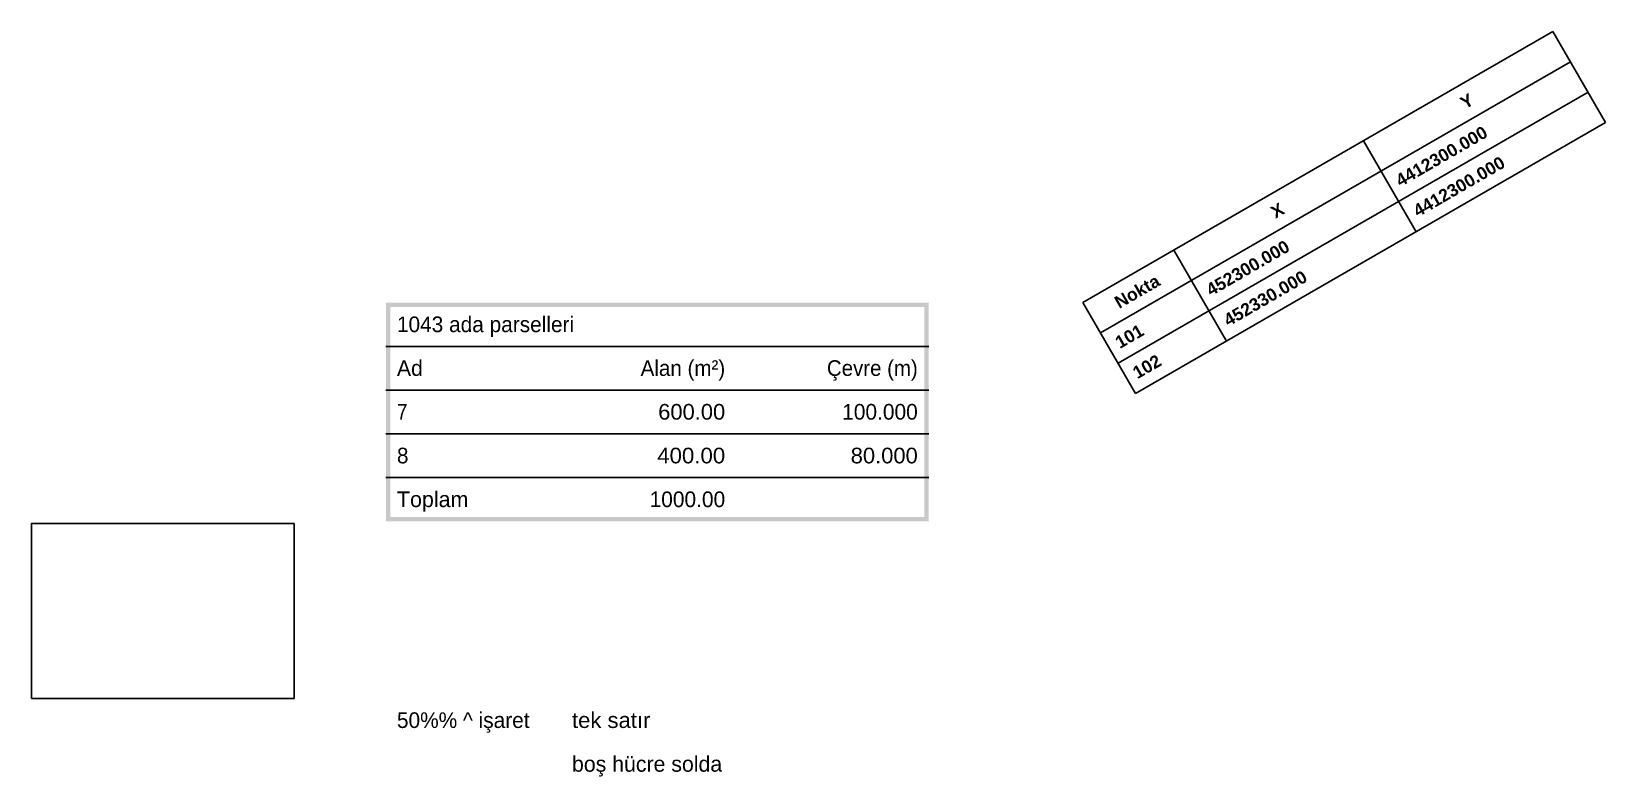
# Model space of a CAD drawing. Header units: metres. Extents: x 452300 to 452480, y 4412291 to 4412376.
import ezdxf
from ezdxf.enums import TextEntityAlignment as Align

# ---------------------------------------------------------------- set-up
doc = ezdxf.new("R2010")
doc.units = ezdxf.units.M
doc.layers.add('Parsel', color=173, linetype='Continuous', lineweight=25, true_color=0x3e63dd)
doc.layers.add('Tablolar', color=151, linetype='Continuous', lineweight=25, true_color=0x7fb2e5)
doc.styles.add('KENTOS_ARIMO_B', font='arialbd.ttf')
doc.styles.get("Standard").update_dxf_attribs({"font": 'arial.ttf'})

# ---------------------------------------------------------------- blocks, each defined once
blk = doc.blocks.new('*U1')
at = {"color": 0}
for p, q in [((0, -5), (62, -5)), ((0, -10), (62, -10)), ((0, -15), (62, -15)), ((0, -20), (62, -20))]:
    blk.add_line(p, q, dxfattribs=at)
for points in [[(0, 0), (62, 0), (0, -0.5), (62, -0.5)], [(0, -0.5), (0.5, -0.5), (0, -24.5), (0.5, -24.5)], [(61.5, -0.5), (62, -0.5), (61.5, -24.5), (62, -24.5)], [(0, -24.5), (62, -24.5), (0, -25), (62, -25)]]:
    blk.add_solid(points, dxfattribs=at)
for s, height, width, p in [('1043 ada parselleri', 1.78955, 0.952, (1.25, -3.375)), ('Ad', 1.7896, 0.967, (1.25, -8.375)), ('7', 1.79, 0.865, (1.25, -13.375)), ('8', 1.79, 0.948, (1.25, -18.375)), ('Toplam', 1.7896, 0.979, (1.25, -23.375))]:
    blk.add_text(s, height=height, dxfattribs=dict(at, width=width)).set_placement(p)
for s, width, p in [('Alan (m²)', 0.94, (38.75, -8.375)), ('Çevre (m)', 0.934, (60.75, -8.375)), ('600.00', 1.001, (38.75, -13.375)), ('100.000', 0.956, (60.75, -13.375)), ('400.00', 1.016, (38.75, -18.375)), ('80.000', 1.002, (60.75, -18.375)), ('1000.00', 0.956, (38.75, -23.375))]:
    blk.add_text(s, height=1.7896, dxfattribs=dict(at, width=width)).set_placement(p, align=Align.RIGHT)
blk = doc.blocks.new('*U2')
at = {"color": 0}
for p, q in [((0, 0), (62, 0)), ((0, 0), (0, -12)), ((12, 0), (12, -12)), ((37, 0), (37, -12)), ((62, 0), (62, -12)), ((0, -4), (62, -4)), ((0, -8), (62, -8)), ((0, -12), (62, -12))]:
    blk.add_line(p, q, dxfattribs=at)
at = {"color": 0, "style": 'KENTOS_ARIMO_B'}
for s, height, p in [('Nokta', 1.432, (6, -2.7)), ('X', 1.43, (24.5, -2.7)), ('Y', 1.43, (49.5, -2.7))]:
    blk.add_text(s, height=height, dxfattribs=at).set_placement(p, align=Align.CENTER)
for s, height, p in [('101', 1.432, (1, -6.7)), ('452300.000', 1.432, (13, -6.7)), ('4412300.000', 1.4316, (38, -6.7)), ('102', 1.432, (1, -10.7)), ('452330.000', 1.432, (13, -10.7)), ('4412300.000', 1.4316, (38, -10.7))]:
    blk.add_text(s, height=height, dxfattribs=at).set_placement(p)
blk = doc.blocks.new('*U3')
at = {"color": 0}
for s, height, width, p in [('50%%%%%% ^  işaret', 1.78955, 0.953, (1.25, -3.375)), ('tek satır', 1.7896, 1.007, (21.25, -3.375)), ('boş hücre solda', 1.78955, 0.972, (21.25, -8.375))]:
    blk.add_text(s, height=height, dxfattribs=dict(at, width=width)).set_placement(p)

msp = doc.modelspace()

# ---------------------------------------------------------------- linework, layer by layer
at = {"layer": 'Parsel', "flags": 128}
msp.add_lwpolyline([(452300, 4412300), (452330, 4412300), (452330, 4412320), (452300, 4412320)], close=True, dxfattribs=at)

# ---------------------------------------------------------------- block references
at = {"layer": 'Tablolar', "color": 13, "true_color": 0xe5484d, "rotation": 30}
msp.add_blockref('*U2', (452420.125, 4412345.25), dxfattribs=at)
at = {"layer": 'Tablolar'}
for name, p in [('*U1', (452340.5, 4412345.25)), ('*U3', (452340.5, 4412300))]:
    msp.add_blockref(name, p, dxfattribs=at)

doc.saveas('drawing.dxf')
